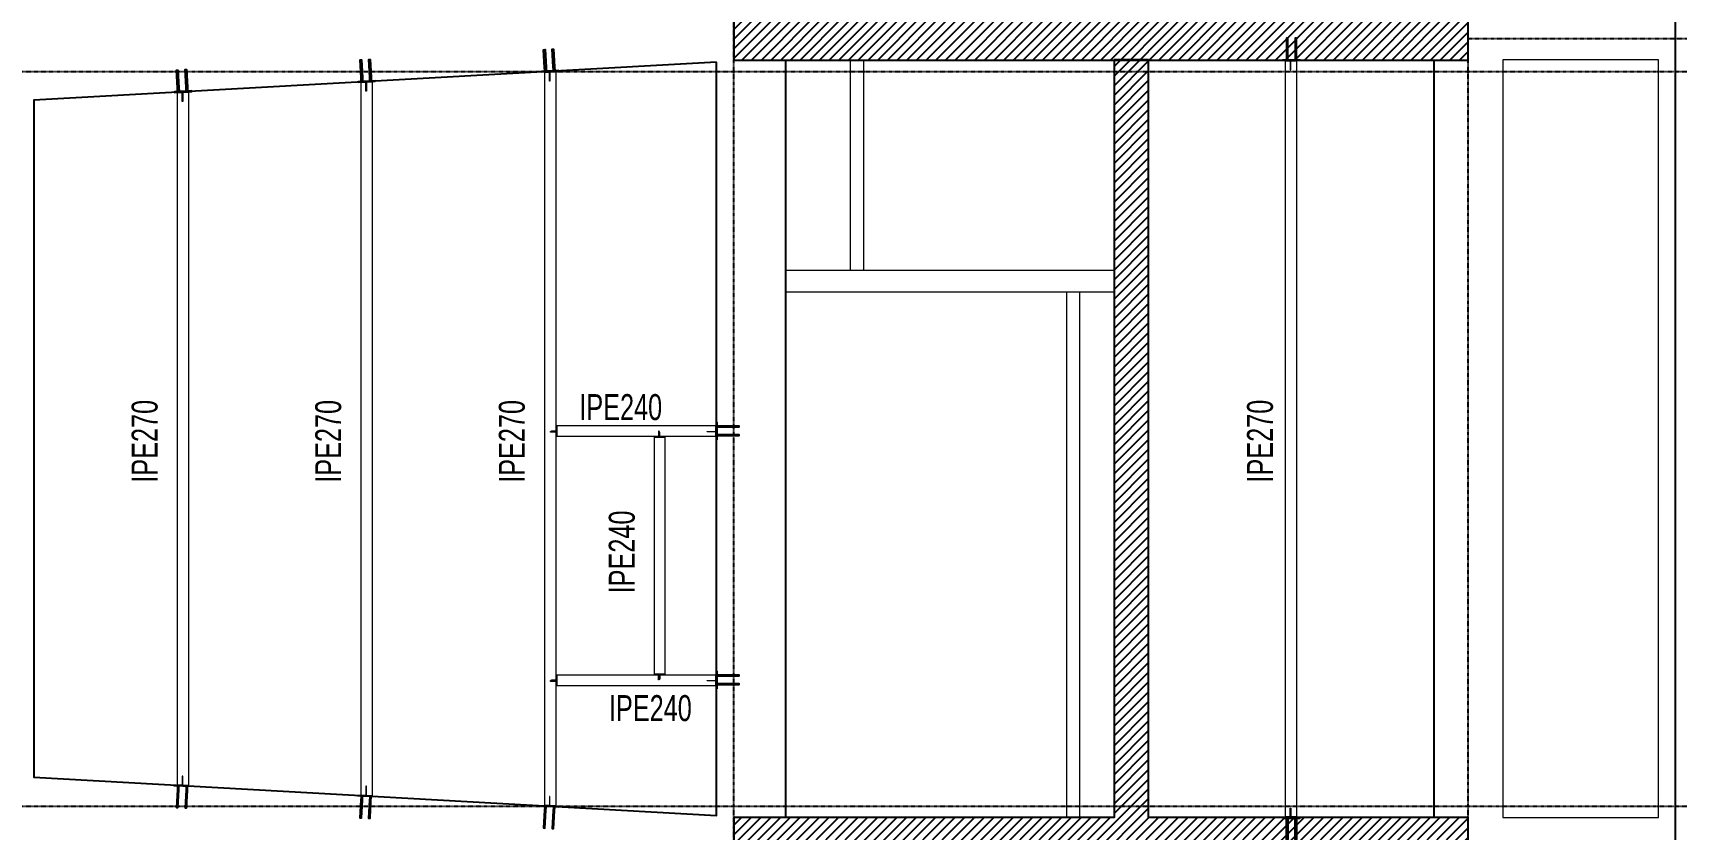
# Model space of a CAD drawing. Header units: millimetres. Extents: x -13767 to 81767, y -11242 to 31862.
# Drawn here: x 42887 to 61906, y 8236 to 17446 of the extents above; entities that cross this region are included whole.
import ezdxf

# ---------------------------------------------------------------- set-up
doc = ezdxf.new("R2010")
doc.units = ezdxf.units.MM
doc.linetypes.add('DXK_LINE_DOT3', pattern=[5.9187, 2.979, -0.9799, 0.9799, -0.9799])
for name, color, linetype, lineweight in [('A-WALL-HDLN-1', 110, 'Continuous', 35), ('E_TEXTO', 3, 'Continuous', 9), ('E_VIGAS', 5, 'Continuous', 9), ('E_VIGAS-1', 6, 'Continuous', 25), ('HCB_VIGAS', 4, 'Continuous', 15)]:
    doc.layers.add(name, color=color, linetype=linetype, lineweight=lineweight)
for name, color, linetype in [('HCB-ACH_PANT', 253, 'Continuous'), ('HCB-EJES', 1, 'Continuous'), ('HCB-PLATINAS', 5, 'Continuous'), ('HCB_PANTALLAS', 6, 'Continuous')]:
    doc.layers.add(name, color=color, linetype=linetype)
doc.styles.add('Arial Narrow_2', font='', dxfattribs={"width": 0.85, "height": 0.3})
doc.styles.get('Arial Narrow_2').set_extended_font_data('Arial Narrow')

msp = doc.modelspace()

# ---------------------------------------------------------------- hatches: boundary and pattern name
at = {"layer": 'HCB-ACH_PANT'}
h = msp.add_hatch(dxfattribs=at)
h.set_pattern_fill('ANSI31', color=256, scale=25)
h.set_pattern_definition([(45, (-21832.28, -5955.6), (-56.1266, 56.1266), [])])
h.paths.add_polyline_path([(51000.3, 8370.2), (51000.3, 7870.2), (59500.3, 7870.2), (59500.3, 8370.2), (55800.3, 8370.2), (55800.3, 17130.2), (59500.3, 17130.2), (59500.3, 17630.2), (51000.3, 17630.2), (51000.3, 17130.2), (55400.3, 17130.2), (55400.3, 8370.2)])

# ---------------------------------------------------------------- linework, layer by layer
at = {"layer": 'A-WALL-HDLN-1'}
msp.add_line((55800.3, 17130.2), (55400.3, 17130.2), dxfattribs=at)
at = {"layer": 'E_VIGAS', "color": 30, "true_color": 0xf26722}
for p, q in [((55400.2, 14697.8), (51600.2, 14697.8)), ((55400.2, 14447.8), (51600.2, 14447.8)), ((54852.1, 14447.8), (54851.9, 8367.8)), ((55002.1, 14447.8), (55001.9, 8367.8))]:
    msp.add_line(p, q, dxfattribs=at)
msp.add_lwpolyline([(52500.2, 17127.7), (52500.2, 14697.9), (52350.2, 14697.9), (52350.2, 17127.7)], dxfattribs=at)
msp.add_lwpolyline([(59901.3, 17132.5), (59901.3, 8370.1), (61701.2, 8370.1), (61701.2, 17132.5)], close=True, dxfattribs=at)
at = {"layer": 'E_VIGAS-1', "color": 30, "true_color": 0xf26722}
for p, q in [((51600.1, 8370.2), (51600.1, 17130.1)), ((59100.1, 17130.2), (59100.1, 8370.2))]:
    msp.add_line(p, q, dxfattribs=at)
for points in [[(61900.1, 26585.6), (6100.1, 26585.6), (6100.1, -1095.8), (61900.1, -1095.8)], [(50800.1, 17106.6), (42900.1, 16666.7), (42900.1, 8835.2), (50800.1, 8393.9)]]:
    msp.add_lwpolyline(points, close=True, dxfattribs=at)
at = {"layer": 'HCB-EJES', "linetype": 'DXK_LINE_DOT3'}
for p, q in [((51000, -3906.8), (51000, 29407)), ((59500, -3906.8), (59500, 29407)), ((-12267.1, 17000), (80267.3, 17000)), ((-12267.1, 8500), (80267.3, 8500))]:
    msp.add_line(p, q, dxfattribs=at)
msp.add_lwpolyline([(59510.3, 17380), (75392.1, 17380), (76311.1, 18299)], dxfattribs=at)
at = {"layer": 'HCB-PLATINAS', "color": 5}
for points in [[(57400.8, 17137.6), (57404.4, 17136.1), (57408.1, 17137.6), (57410.1, 17138.5), (57412.4, 17144.1), (57412.4, 17181.6), (57412.4, 17386.1), (57396.4, 17386.1), (57396.4, 17181.6), (57396.4, 17144.1), (57398.8, 17138.5)], [(57500.8, 17137.6), (57504.4, 17136.1), (57508.1, 17137.6), (57510.1, 17138.5), (57512.4, 17144.1), (57512.4, 17181.6), (57512.4, 17386.1), (57496.4, 17386.1), (57496.4, 17181.6), (57496.4, 17144.1), (57498.8, 17138.5)], [(46699.8, 16885.8), (46696.3, 16884.1), (46692.6, 16885.4), (46690.5, 16886.2), (46687.9, 16891.7), (46685.8, 16929.1), (46674.5, 17133.3), (46690.5, 17134.2), (46701.8, 16930), (46703.8, 16892.6), (46701.8, 16886.8)], [(46799.7, 16891.4), (46796.1, 16889.7), (46792.4, 16891), (46790.4, 16891.7), (46787.7, 16897.2), (46785.6, 16934.6), (46774.3, 17138.8), (46790.3, 17139.7), (46801.6, 16935.5), (46803.7, 16898.1), (46801.7, 16892.3)], [(48824.3, 17004.1), (48820.7, 17002.4), (48817, 17003.7), (48815, 17004.5), (48812.3, 17010), (48810.2, 17047.4), (48798.9, 17251.6), (48814.9, 17252.5), (48826.2, 17048.3), (48828.3, 17010.9), (48826.3, 17005.1)], [(48924.1, 17009.7), (48920.6, 17008), (48916.9, 17009.3), (48914.8, 17010), (48912.2, 17015.5), (48910.1, 17052.9), (48898.8, 17257.1), (48914.8, 17258), (48926.1, 17053.8), (48928.1, 17016.4), (48926.1, 17010.6)], [(44574.8, 16767.5), (44571.3, 16765.8), (44567.6, 16767.1), (44565.5, 16767.8), (44562.9, 16773.3), (44560.8, 16810.8), (44549.5, 17015), (44565.5, 17015.9), (44576.8, 16811.7), (44578.8, 16774.2), (44576.8, 16768.4)], [(44674.7, 16773), (44671.1, 16771.3), (44667.4, 16772.6), (44665.4, 16773.3), (44662.7, 16778.9), (44660.6, 16816.3), (44649.3, 17020.5), (44665.3, 17021.4), (44676.6, 16817.2), (44678.7, 16779.7), (44676.7, 16774)], [(50807.6, 12890.6), (50806.1, 12894.2), (50807.6, 12897.8), (50808.4, 12899.8), (50814.1, 12902.2), (50851.6, 12902.2), (51056.1, 12902.2), (51056.1, 12886.2), (50851.6, 12886.2), (50814.1, 12886.2), (50808.4, 12888.5)], [(50807.6, 12890.6), (50806.1, 12894.2), (50807.6, 12897.8), (50808.4, 12899.8), (50814.1, 12902.2), (50851.6, 12902.2), (51056.1, 12902.2), (51056.1, 12886.2), (50851.6, 12886.2), (50814.1, 12886.2), (50808.4, 12888.5)], [(50807.6, 12890.6), (50806.1, 12894.2), (50807.6, 12897.8), (50808.4, 12899.8), (50814.1, 12902.2), (50851.6, 12902.2), (51056.1, 12902.2), (51056.1, 12886.2), (50851.6, 12886.2), (50814.1, 12886.2), (50808.4, 12888.5)], [(50807.6, 12790.6), (50806.1, 12794.2), (50807.6, 12797.8), (50808.4, 12799.8), (50814.1, 12802.2), (50851.6, 12802.2), (51056.1, 12802.2), (51056.1, 12786.2), (50851.6, 12786.2), (50814.1, 12786.2), (50808.4, 12788.5)], [(50807.6, 12790.6), (50806.1, 12794.2), (50807.6, 12797.8), (50808.4, 12799.8), (50814.1, 12802.2), (50851.6, 12802.2), (51056.1, 12802.2), (51056.1, 12786.2), (50851.6, 12786.2), (50814.1, 12786.2), (50808.4, 12788.5)], [(50807.6, 12790.6), (50806.1, 12794.2), (50807.6, 12797.8), (50808.4, 12799.8), (50814.1, 12802.2), (50851.6, 12802.2), (51056.1, 12802.2), (51056.1, 12786.2), (50851.6, 12786.2), (50814.1, 12786.2), (50808.4, 12788.5)], [(50807.6, 10008.9), (50806.1, 10012.5), (50807.6, 10016.2), (50808.4, 10018.2), (50814.1, 10020.5), (50851.6, 10020.5), (51056.1, 10020.5), (51056.1, 10004.5), (50851.6, 10004.5), (50814.1, 10004.5), (50808.4, 10006.9)], [(50807.6, 10008.9), (50806.1, 10012.5), (50807.6, 10016.2), (50808.4, 10018.2), (50814.1, 10020.5), (50851.6, 10020.5), (51056.1, 10020.5), (51056.1, 10004.5), (50851.6, 10004.5), (50814.1, 10004.5), (50808.4, 10006.9)], [(50807.6, 10008.9), (50806.1, 10012.5), (50807.6, 10016.2), (50808.4, 10018.2), (50814.1, 10020.5), (50851.6, 10020.5), (51056.1, 10020.5), (51056.1, 10004.5), (50851.6, 10004.5), (50814.1, 10004.5), (50808.4, 10006.9)], [(50807.6, 9908.9), (50806.1, 9912.5), (50807.6, 9916.2), (50808.4, 9918.2), (50814.1, 9920.5), (50851.6, 9920.5), (51056.1, 9920.5), (51056.1, 9904.5), (50851.6, 9904.5), (50814.1, 9904.5), (50808.4, 9906.9)], [(50807.6, 9908.9), (50806.1, 9912.5), (50807.6, 9916.2), (50808.4, 9918.2), (50814.1, 9920.5), (50851.6, 9920.5), (51056.1, 9920.5), (51056.1, 9904.5), (50851.6, 9904.5), (50814.1, 9904.5), (50808.4, 9906.9)], [(50807.6, 9908.9), (50806.1, 9912.5), (50807.6, 9916.2), (50808.4, 9918.2), (50814.1, 9920.5), (50851.6, 9920.5), (51056.1, 9920.5), (51056.1, 9904.5), (50851.6, 9904.5), (50814.1, 9904.5), (50808.4, 9906.9)], [(44573.7, 8734.2), (44570.1, 8735.9), (44566.4, 8734.6), (44564.3, 8733.9), (44561.7, 8728.4), (44559.6, 8690.9), (44548.3, 8486.7), (44564.3, 8485.8), (44575.6, 8690), (44577.7, 8727.5), (44575.6, 8733.2)], [(44673.5, 8728.7), (44670, 8730.4), (44666.3, 8729.1), (44664.2, 8728.3), (44661.5, 8722.8), (44659.5, 8685.4), (44648.2, 8481.2), (44664.1, 8480.3), (44675.4, 8684.5), (44677.5, 8721.9), (44675.5, 8727.7)], [(46698.7, 8615.5), (46695.1, 8617.2), (46691.4, 8615.9), (46689.3, 8615.1), (46686.7, 8609.6), (46684.6, 8572.2), (46673.3, 8368), (46689.3, 8367.1), (46700.6, 8571.3), (46702.7, 8608.7), (46700.6, 8614.5)], [(46798.5, 8609.9), (46795, 8611.6), (46791.3, 8610.3), (46789.2, 8609.6), (46786.5, 8604.1), (46784.5, 8566.7), (46773.2, 8362.5), (46789.1, 8361.6), (46800.4, 8565.8), (46802.5, 8603.2), (46800.5, 8609)], [(48823.7, 8496.7), (48820.1, 8498.4), (48816.4, 8497.1), (48814.3, 8496.4), (48811.7, 8490.9), (48809.6, 8453.5), (48798.3, 8249.3), (48814.3, 8248.4), (48825.6, 8452.6), (48827.7, 8490), (48825.6, 8495.8)], [(48923.5, 8491.2), (48920, 8492.9), (48916.3, 8491.6), (48914.2, 8490.9), (48911.5, 8485.4), (48909.5, 8447.9), (48898.2, 8243.7), (48914.1, 8242.9), (48925.4, 8447), (48927.5, 8484.5), (48925.5, 8490.3)], [(57400.8, 8362.7), (57404.4, 8364.2), (57408.1, 8362.7), (57410.1, 8361.9), (57412.4, 8356.2), (57412.4, 8318.7), (57412.4, 8114.2), (57396.4, 8114.2), (57396.4, 8318.7), (57396.4, 8356.2), (57398.8, 8361.9)], [(57500.8, 8362.7), (57504.4, 8364.2), (57508.1, 8362.7), (57510.1, 8361.9), (57512.4, 8356.2), (57512.4, 8318.7), (57512.4, 8114.2), (57496.4, 8114.2), (57496.4, 8318.7), (57496.4, 8356.2), (57498.8, 8361.9)]]:
    msp.add_lwpolyline(points, close=True, dxfattribs=at)
at = {"layer": 'HCB-PLATINAS', "color": 4}
for points in [[(57350.3, 17136.1), (57550.3, 17136.1), (57550.3, 17130.1), (57350.3, 17130.1)], [(48974.6, 17011), (48774.9, 16999.9), (48775.2, 16993.9), (48974.9, 17005)], [(44725.2, 16774.3), (44525.5, 16763.3), (44525.8, 16757.3), (44725.5, 16768.3)], [(46850.2, 16892.6), (46650.5, 16881.6), (46650.8, 16875.6), (46850.5, 16886.7)], [(50806.1, 12740.1), (50806.1, 12940.1), (50800.1, 12940.1), (50800.1, 12740.1)], [(50806.1, 12740.1), (50806.1, 12940.1), (50800.1, 12940.1), (50800.1, 12740.1)], [(50806.1, 12740.1), (50806.1, 12940.1), (50800.1, 12940.1), (50800.1, 12740.1)], [(50806.1, 9858.4), (50806.1, 10058.4), (50800.1, 10058.4), (50800.1, 9858.4)], [(50806.1, 9858.4), (50806.1, 10058.4), (50800.1, 10058.4), (50800.1, 9858.4)], [(50806.1, 9858.4), (50806.1, 10058.4), (50800.1, 10058.4), (50800.1, 9858.4)], [(44724, 8727.4), (44524.3, 8738.4), (44524.6, 8744.4), (44724.3, 8733.4)], [(46849, 8608.7), (46649.3, 8619.7), (46649.6, 8625.7), (46849.3, 8614.6)], [(48974, 8489.9), (48774.3, 8501), (48774.6, 8507), (48974.3, 8495.9)], [(57350.3, 8364.2), (57550.3, 8364.2), (57550.3, 8370.2), (57350.3, 8370.2)]]:
    msp.add_lwpolyline(points, close=True, dxfattribs=at)
at = {"layer": 'HCB_PANTALLAS'}
msp.add_lwpolyline([(59500.3, 17630.2), (51000.3, 17630.2), (51000.3, 17130.2), (55400.3, 17130.2), (55400.3, 8370.2), (51000.3, 8370.2), (51000.3, 7870.2), (59500.3, 7870.2), (59500.3, 8370.2), (55800.3, 8370.2), (55800.3, 17130.2), (59500.3, 17130.2)], close=True, dxfattribs=at)
at = {"layer": 'HCB_VIGAS'}
for points in [[(57382.8, 8380.2), (57517.8, 8380.2), (57517.8, 17120.1), (57382.8, 17120.1)], [(57441, 17130.1), (57441, 17020.1), (57447, 17020.1), (57447, 17130.1)], [(48807.6, 8515.2), (48942.6, 8507.7), (48942.6, 16993.2), (48807.6, 16985.7)], [(48871.9, 16999.3), (48871.9, 16888.7), (48865.9, 16888.7), (48865.9, 16998.9)], [(44557.6, 8752.6), (44692.6, 8745.1), (44692.6, 16756.5), (44557.6, 16749)], [(44622.3, 16762.6), (44622.4, 16652.1), (44616.4, 16652.1), (44616.4, 16762.3)], [(46682.6, 8633.9), (46817.6, 8626.4), (46817.6, 16874.8), (46682.6, 16867.3)], [(46747.3, 16880.9), (46747.4, 16770.4), (46741.4, 16770.4), (46741.4, 16880.6)], [(48878.4, 12826.6), (48878.4, 12836.6), (48942.6, 12836.6), (48942.6, 12826.6)], [(48888.4, 12836.6), (48888.4, 12843.7), (48952.6, 12843.7), (48952.6, 12836.6)], [(48952.6, 12780.2), (50790.1, 12780.2), (50790.1, 12900.2), (48952.6, 12900.2)], [(50080.3, 12770.2), (50200.3, 12770.2), (50200.3, 10028.5), (50080.3, 10028.5)], [(50126.7, 12780.2), (50136.7, 12780.2), (50136.7, 12837.3), (50126.7, 12837.3)], [(50136.7, 12770.2), (50143.8, 12770.2), (50143.8, 12827.3), (50136.7, 12827.3)], [(50800.1, 12837.1), (50800.1, 12831.1), (50790.1, 12831.1), (50690.1, 12831.1), (50690.1, 12837.1), (50790.1, 12837.1)], [(50800.1, 12837.1), (50800.1, 12831.1), (50790.1, 12831.1), (50690.1, 12831.1), (50690.1, 12837.1), (50790.1, 12837.1)], [(50800.1, 12837.1), (50800.1, 12831.1), (50790.1, 12831.1), (50690.1, 12831.1), (50690.1, 12837.1), (50790.1, 12837.1)], [(48878.4, 9945), (48878.4, 9955), (48942.6, 9955), (48942.6, 9945)], [(48888.4, 9955), (48888.4, 9962.1), (48952.6, 9962.1), (48952.6, 9955)], [(48952.6, 9898.5), (50790.1, 9898.5), (50790.1, 10018.5), (48952.6, 10018.5)], [(50126.7, 10018.5), (50136.7, 10018.5), (50136.7, 9961.4), (50126.7, 9961.4)], [(50136.7, 10028.5), (50143.8, 10028.5), (50143.8, 9971.4), (50136.7, 9971.4)], [(50800.1, 9955.4), (50800.1, 9949.4), (50790.1, 9949.4), (50690.1, 9949.4), (50690.1, 9955.4), (50790.1, 9955.4)], [(50800.1, 9955.4), (50800.1, 9949.4), (50790.1, 9949.4), (50690.1, 9949.4), (50690.1, 9955.4), (50790.1, 9955.4)], [(50800.1, 9955.4), (50800.1, 9949.4), (50790.1, 9949.4), (50690.1, 9949.4), (50690.1, 9955.4), (50790.1, 9955.4)], [(44621.8, 8739.1), (44621.8, 8849.6), (44615.8, 8849.6), (44615.8, 8739.4)], [(46746.8, 8620.3), (46746.8, 8730.9), (46740.8, 8730.9), (46740.8, 8620.7)], [(48871.8, 8501.6), (48871.8, 8612.1), (48865.8, 8612.1), (48865.8, 8501.9)], [(57441, 8370.2), (57441, 8480.2), (57447, 8480.2), (57447, 8370.2)]]:
    msp.add_lwpolyline(points, close=True, dxfattribs=at)
for points in [[(48807.6, 17000), (48807.6, 17000)], [(48807.6, 16995.7), (48807.6, 16995.7)]]:
    msp.add_lwpolyline(points, dxfattribs=at)

# ---------------------------------------------------------------- texts
at = {"layer": 'E_TEXTO', "char_height": 300, "width": 1206.139, "attachment_point": 1, "style": 'Arial Narrow_2'}
for s, insert, rotation in [('IPE270', (44030.3, 12242.9), 90), ('IPE270', (46155.3, 12242.2), 90), ('IPE270', (48280.3, 12241.5), 90), ('IPE270', (56939.7, 12244.7), 90), ('IPE240', (49553, 10963.1), 90), ('IPE240', (49555.3, 9785.8), 0.0001)]:
    msp.add_mtext(s, dxfattribs=dict(at, insert=insert, rotation=rotation))
at = {"layer": 'E_TEXTO', "insert": (49212.3, 13267.4), "char_height": 300, "width": 1206.139, "attachment_point": 1, "style": 'Arial Narrow_2'}
msp.add_mtext('IPE240', dxfattribs=at)

doc.saveas('drawing.dxf')
